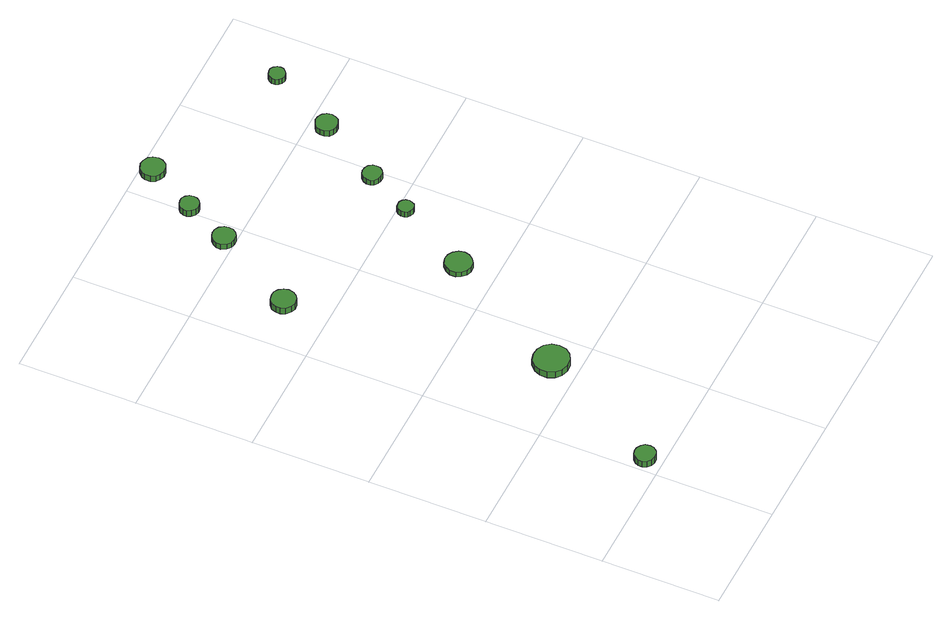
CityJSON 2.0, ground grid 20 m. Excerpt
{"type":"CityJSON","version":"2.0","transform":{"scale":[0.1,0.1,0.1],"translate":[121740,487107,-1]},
"CityObjects":{
"tree1":{"type":"SolitaryVegetationObject","attributes":{"function":"something"},"geometry":[{"type":"MultiSurface","lod":"1","boundaries":[[[0,1,2,3,4,5,6,7,8,9,10,11,12,13,14]],[[15,16,17,18,19,20,21,22,23,24,25,26,27,28,29]],[[0,29,28,1]],[[1,28,27,2]],[[2,27,26,3]],[[3,26,25,4]],[[4,25,24,5]],[[5,24,23,6]],[[6,23,22,7]],[[7,22,21,8]],[[8,21,20,9]],[[9,20,19,10]],[[10,19,18,11]],[[11,18,17,12]],[[12,17,16,13]],[[13,16,15,14]],[[14,15,29,0]]]}]},
"tree2":{"type":"SolitaryVegetationObject","attributes":{"function":"something"},"geometry":[{"type":"MultiSurface","lod":"1","boundaries":[[[30,31,32,33,34,35,36,37,38,39,40,41,42,43,44]],[[45,46,47,48,49,50,51,52,53,54,55,56,57,58,59]],[[30,59,58,31]],[[31,58,57,32]],[[32,57,56,33]],[[33,56,55,34]],[[34,55,54,35]],[[35,54,53,36]],[[36,53,52,37]],[[37,52,51,38]],[[38,51,50,39]],[[39,50,49,40]],[[40,49,48,41]],[[41,48,47,42]],[[42,47,46,43]],[[43,46,45,44]],[[44,45,59,30]]]}]},
"tree3":{"type":"SolitaryVegetationObject","attributes":{"function":"something"},"geometry":[{"type":"MultiSurface","lod":"1","boundaries":[[[60,61,62,63,64,65,66,67,68,69,70,71,72,73,74]],[[75,76,77,78,79,80,81,82,83,84,85,86,87,88,89]],[[60,89,88,61]],[[61,88,87,62]],[[62,87,86,63]],[[63,86,85,64]],[[64,85,84,65]],[[65,84,83,66]],[[66,83,82,67]],[[67,82,81,68]],[[68,81,80,69]],[[69,80,79,70]],[[70,79,78,71]],[[71,78,77,72]],[[72,77,76,73]],[[73,76,75,74]],[[74,75,89,60]]]}]},
"tree4":{"type":"SolitaryVegetationObject","attributes":{"function":"something"},"geometry":[{"type":"MultiSurface","lod":"1","boundaries":[[[90,91,92,93,94,95,96,97,98,99,100,101,102,103,104]],[[105,106,107,108,109,110,111,112,113,114,115,116,117,118,119]],[[90,119,118,91]],[[91,118,117,92]],[[92,117,116,93]],[[93,116,115,94]],[[94,115,114,95]],[[95,114,113,96]],[[96,113,112,97]],[[97,112,111,98]],[[98,111,110,99]],[[99,110,109,100]],[[100,109,108,101]],[[101,108,107,102]],[[102,107,106,103]],[[103,106,105,104]],[[104,105,119,90]]]}]},
"tree5":{"type":"SolitaryVegetationObject","attributes":{"function":"something"},"geometry":[{"type":"MultiSurface","lod":"1","boundaries":[[[120,121,122,123,124,125,126,127,128,129,130,131,132,133,134]],[[135,136,137,138,139,140,141,142,143,144,145,146,147,148,149]],[[120,149,148,121]],[[121,148,147,122]],[[122,147,146,123]],[[123,146,145,124]],[[124,145,144,125]],[[125,144,143,126]],[[126,143,142,127]],[[127,142,141,128]],[[128,141,140,129]],[[129,140,139,130]],[[130,139,138,131]],[[131,138,137,132]],[[132,137,136,133]],[[133,136,135,134]],[[134,135,149,120]]]}]},
"tree6":{"type":"SolitaryVegetationObject","attributes":{"function":"something"},"geometry":[{"type":"MultiSurface","lod":"1","boundaries":[[[150,151,152,153,154,155,156,157,158,159,160,161,162,163,164]],[[165,166,167,168,169,170,171,172,173,174,175,176,177,178,179]],[[150,179,178,151]],[[151,178,177,152]],[[152,177,176,153]],[[153,176,175,154]],[[154,175,174,155]],[[155,174,173,156]],[[156,173,172,157]],[[157,172,171,158]],[[158,171,170,159]],[[159,170,169,160]],[[160,169,168,161]],[[161,168,167,162]],[[162,167,166,163]],[[163,166,165,164]],[[164,165,179,150]]]}]},
"tree7":{"type":"SolitaryVegetationObject","attributes":{"function":"something"},"geometry":[{"type":"MultiSurface","lod":"1","boundaries":[[[180,181,182,183,184,185,186,187,188,189,190,191,192,193,194]],[[195,196,197,198,199,200,201,202,203,204,205,206,207,208,209]],[[180,209,208,181]],[[181,208,207,182]],[[182,207,206,183]],[[183,206,205,184]],[[184,205,204,185]],[[185,204,203,186]],[[186,203,202,187]],[[187,202,201,188]],[[188,201,200,189]],[[189,200,199,190]],[[190,199,198,191]],[[191,198,197,192]],[[192,197,196,193]],[[193,196,195,194]],[[194,195,209,180]]]}]},
"tree8":{"type":"SolitaryVegetationObject","attributes":{"function":"something"},"geometry":[{"type":"MultiSurface","lod":"1","boundaries":[[[210,211,212,213,214,215,216,217,218,219,220,221,222,223,224]],[[225,226,227,228,229,230,231,232,233,234,235,236,237,238,239]],[[210,239,238,211]],[[211,238,237,212]],[[212,237,236,213]],[[213,236,235,214]],[[214,235,234,215]],[[215,234,233,216]],[[216,233,232,217]],[[217,232,231,218]],[[218,231,230,219]],[[219,230,229,220]],[[220,229,228,221]],[[221,228,227,222]],[[222,227,226,223]],[[223,226,225,224]],[[224,225,239,210]]]}]},
"tree9":{"type":"SolitaryVegetationObject","attributes":{"function":"something"},"geometry":[{"type":"MultiSurface","lod":"1","boundaries":[[[240,241,242,243,244,245,246,247,248,249,250,251,252,253,254]],[[255,256,257,258,259,260,261,262,263,264,265,266,267,268,269]],[[240,269,268,241]],[[241,268,267,242]],[[242,267,266,243]],[[243,266,265,244]],[[244,265,264,245]],[[245,264,263,246]],[[246,263,262,247]],[[247,262,261,248]],[[248,261,260,249]],[[249,260,259,250]],[[250,259,258,251]],[[251,258,257,252]],[[252,257,256,253]],[[253,256,255,254]],[[254,255,269,240]]]}]},
"tree10":{"type":"SolitaryVegetationObject","attributes":{"function":"something"},"geometry":[{"type":"MultiSurface","lod":"1","boundaries":[[[270,271,272,273,274,275,276,277,278,279,280,281,282,283,284]],[[285,286,287,288,289,290,291,292,293,294,295,296,297,298,299]],[[270,299,298,271]],[[271,298,297,272]],[[272,297,296,273]],[[273,296,295,274]],[[274,295,294,275]],[[275,294,293,276]],[[276,293,292,277]],[[277,292,291,278]],[[278,291,290,279]],[[279,290,289,280]],[[280,289,288,281]],[[281,288,287,282]],[[282,287,286,283]],[[283,286,285,284]],[[284,285,299,270]]]}]},
"tree11":{"type":"SolitaryVegetationObject","attributes":{"function":"something"},"geometry":[{"type":"MultiSurface","lod":"1","boundaries":[[[300,301,302,303,304,305,306,307,308,309,310,311,312,313,314]],[[315,316,317,318,319,320,321,322,323,324,325,326,327,328,329]],[[300,329,328,301]],[[301,328,327,302]],[[302,327,326,303]],[[303,326,325,304]],[[304,325,324,305]],[[305,324,323,306]],[[306,323,322,307]],[[307,322,321,308]],[[308,321,320,309]],[[309,320,319,310]],[[310,319,318,311]],[[311,318,317,312]],[[312,317,316,313]],[[313,316,315,314]],[[314,315,329,300]]]}]}
},
"vertices":[
[38,27,24],[37,35,24],[32,40,24],[26,44,24],[19,45,24],[12,43,24],[6,38,24],[3,31,24],[3,24,24],[6,17,24],[12,12,24],[19,10,24],[26,11,24],[32,14,24],[37,20,24],[37,20,11],[32,14,11],[26,11,11],[19,10,11],[12,12,11],[6,17,11],[3,24,11],[3,31,11],[6,38,11],[12,43,11],[19,45,11],[26,44,11],[32,40,11],[37,35,11],[38,27,11],
[171,244,24],[169,256,24],[161,266,24],[150,272,24],[138,273,24],[126,270,24],[117,261,24],[112,250,24],[112,237,24],[117,226,24],[126,218,24],[138,214,24],[150,215,24],[161,221,24],[169,231,24],[169,231,11],[161,221,11],[150,215,11],[138,214,11],[126,218,11],[117,226,11],[112,237,11],[112,250,11],[117,261,11],[126,270,11],[138,273,11],[150,272,11],[161,266,11],[169,256,11],[171,244,11],
[107,678,18],[105,686,18],[100,693,18],[93,698,18],[84,698,18],[76,696,18],[69,690,18],[66,682,18],[66,674,18],[69,666,18],[76,660,18],[84,657,18],[93,658,18],[100,662,18],[105,669,18],[105,669,5],[100,662,5],[93,658,5],[84,657,5],[76,660,5],[69,666,5],[66,674,5],[66,682,5],[69,690,5],[76,696,5],[84,698,5],[93,698,5],[100,693,5],[105,686,5],[107,678,5],
[295,463,16],[293,472,16],[287,480,16],[279,485,16],[270,486,16],[261,483,16],[254,476,16],[250,468,16],[250,458,16],[254,450,16],[261,443,16],[270,440,16],[279,441,16],[287,446,16],[293,454,16],[293,454,6],[287,446,6],[279,441,6],[270,440,6],[261,443,6],[254,450,6],[250,458,6],[250,468,6],[254,476,6],[261,483,6],[270,486,6],[279,485,6],[287,480,6],[293,472,6],[295,463,6],
[189,819,16],[188,826,16],[183,833,16],[176,837,16],[168,838,16],[161,835,16],[155,830,16],[151,823,16],[151,815,16],[155,807,16],[161,802,16],[168,800,16],[176,800,16],[183,804,16],[188,811,16],[188,811,5],[183,804,5],[176,800,5],[168,800,5],[161,802,5],[155,807,5],[151,815,5],[151,823,5],[155,830,5],[161,835,5],[168,838,5],[176,837,5],[183,833,5],[188,826,5],[189,819,5],
[224,895,18],[223,902,18],[219,907,18],[213,911,18],[207,911,18],[200,909,18],[195,905,18],[192,898,18],[192,892,18],[195,886,18],[200,881,18],[207,879,18],[213,880,18],[219,883,18],[223,889,18],[223,889,5],[219,883,5],[213,880,5],[207,879,5],[200,881,5],[195,886,5],[192,892,5],[192,898,5],[195,905,5],[200,909,5],[207,911,5],[213,911,5],[219,907,5],[223,902,5],[224,895,5],
[358,587,16],[357,593,16],[354,597,16],[349,600,16],[344,600,16],[338,599,16],[334,595,16],[332,590,16],[332,584,16],[334,579,16],[338,576,16],[344,574,16],[349,574,16],[354,577,16],[357,582,16],[357,582,5],[354,577,5],[349,574,5],[344,574,5],[338,576,5],[334,579,5],[332,584,5],[332,590,5],[334,595,5],[338,599,5],[344,600,5],[349,600,5],[354,597,5],[357,593,5],[358,587,5],
[276,979,17],[274,988,17],[269,995,17],[261,999,17],[253,1000,17],[245,997,17],[238,991,17],[235,984,17],[235,975,17],[238,967,17],[245,962,17],[253,959,17],[261,960,17],[269,964,17],[274,971,17],[274,971,5],[269,964,5],[261,960,5],[253,959,5],[245,962,5],[238,967,5],[235,975,5],[235,984,5],[238,991,5],[245,997,5],[253,1000,5],[261,999,5],[269,995,5],[274,988,5],[276,979,5],
[403,664,16],[402,670,16],[398,676,16],[392,679,16],[385,680,16],[379,678,16],[374,673,16],[371,667,16],[371,660,16],[374,654,16],[379,650,16],[385,648,16],[392,648,16],[398,652,16],[402,657,16],[402,657,5],[398,652,5],[392,648,5],[385,648,5],[379,650,5],[374,654,5],[371,660,5],[371,667,5],[374,673,5],[379,678,5],[385,680,5],[392,679,5],[398,676,5],[402,670,5],[403,664,5],
[472,772,17],[470,780,17],[466,786,17],[459,790,17],[451,791,17],[444,788,17],[438,783,17],[435,776,17],[435,768,17],[438,761,17],[444,756,17],[451,754,17],[459,755,17],[466,758,17],[470,765,17],[470,765,5],[466,758,5],[459,755,5],[451,754,5],[444,756,5],[438,761,5],[435,768,5],[435,776,5],[438,783,5],[444,788,5],[451,791,5],[459,790,5],[466,786,5],[470,780,5],[472,772,5],
[530,886,16],[529,892,16],[525,897,16],[520,900,16],[515,900,16],[509,898,16],[505,895,16],[502,889,16],[502,883,16],[505,878,16],[509,874,16],[515,872,16],[520,873,16],[525,876,16],[529,881,16],[529,881,5],[525,876,5],[520,873,5],[515,872,5],[509,874,5],[505,878,5],[502,883,5],[502,889,5],[505,895,5],[509,898,5],[515,900,5],[520,900,5],[525,897,5],[529,892,5],[530,886,5]
]}
